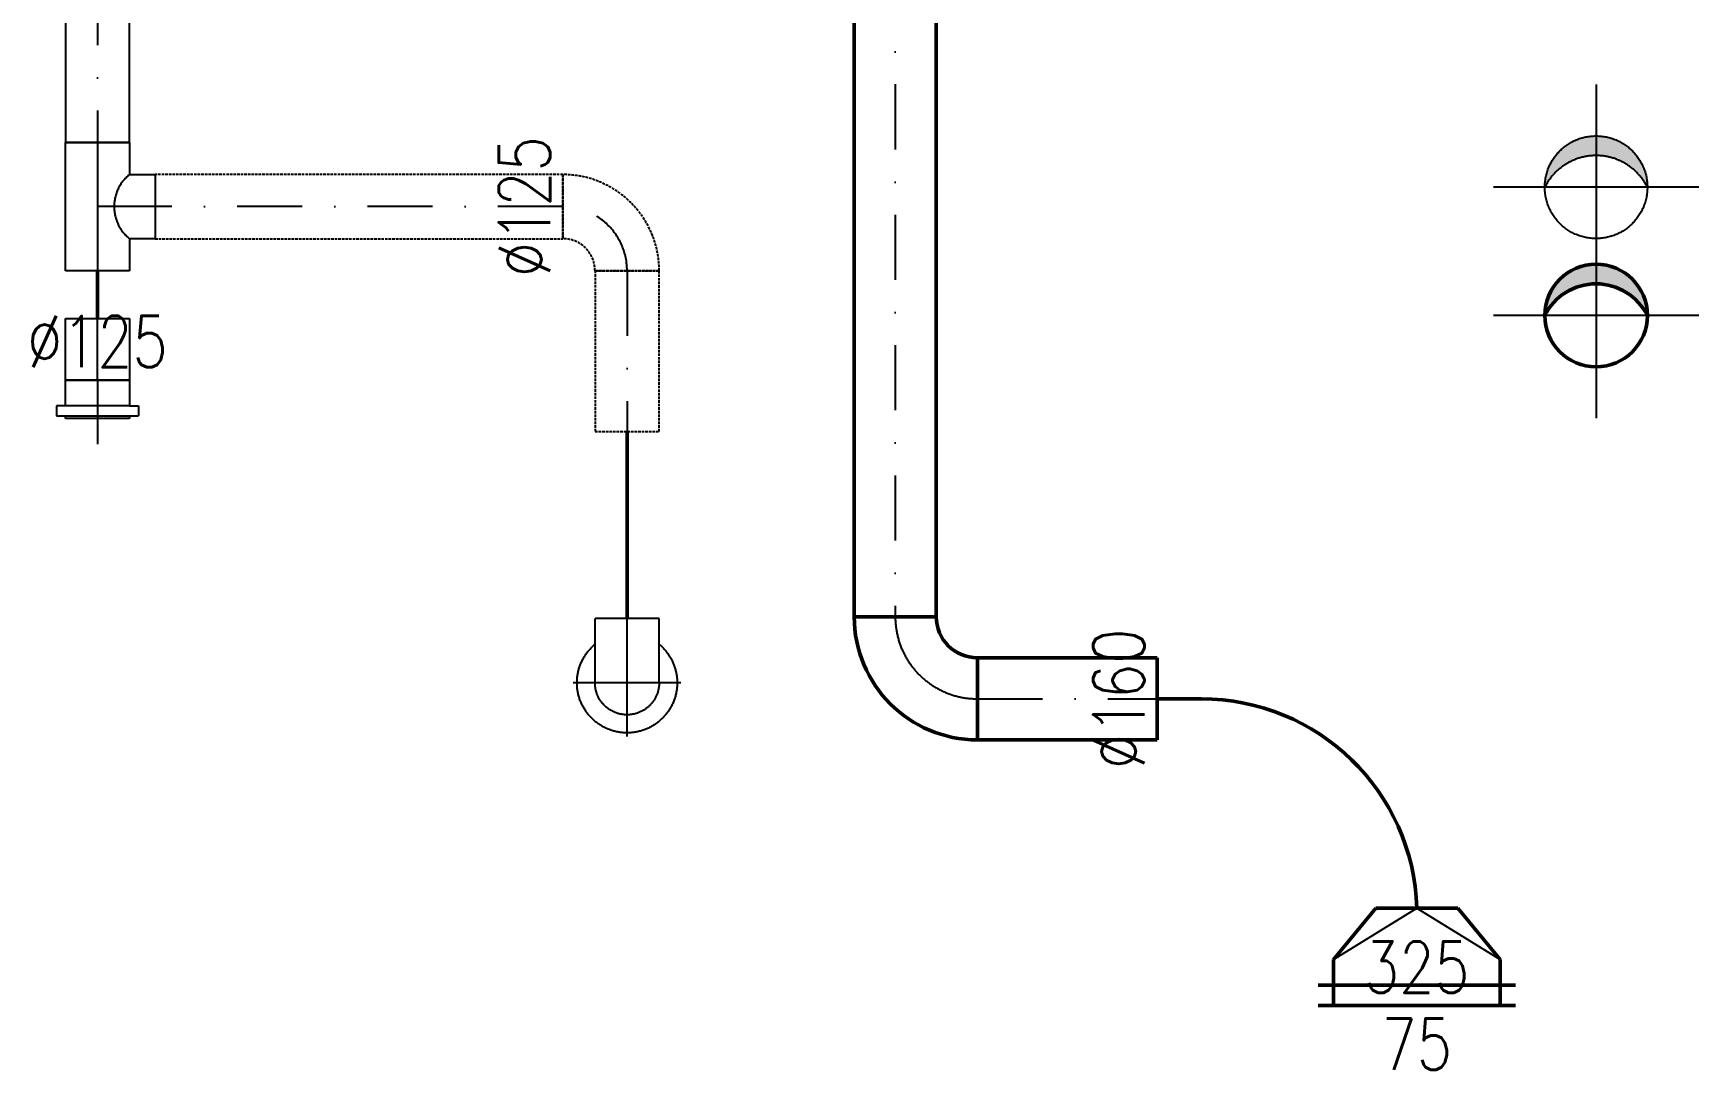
# Model space of a CAD drawing. Header units: millimetres. Extents: x -5302 to 21798, y 61761 to 66330.
# Drawn here: x -2073 to 1173, y 61986 to 64006 of the extents above; entities that cross this region are included whole.
import ezdxf
from ezdxf.enums import TextEntityAlignment as Align

# ---------------------------------------------------------------- set-up
doc = ezdxf.new("R2010")
doc.units = ezdxf.units.MM
doc.header["$LTSCALE"] = 10
for name, pattern in [('_aa', [1.4, 0.5, -0.2, 0.5, -0.2]), ('DASHDOT', [25.4, 12.7, -6.35, 0, -6.35]), ('DASHED', [19.05, 12.7, -6.35]), ('KOLEJE', [0])]:
    doc.linetypes.add(name, pattern=pattern)
doc.layers.get('0').update_dxf_attribs({"color": 3})
for name, color, linetype, lineweight in [('V-flexo_osy', 3, 'KOLEJE', 50), ('V-objekty', 3, 'Continuous', 50), ('V-tvarovky', 3, 'Continuous', 50)]:
    doc.layers.add(name, color=color, linetype=linetype, lineweight=lineweight)
for name, color, linetype in [('V-objekty-popis', 3, 'Continuous'), ('V-tvarovky-popis', 3, 'Continuous'), ('VZT_EXHAUST', 3, '_aa'), ('VZT_EXHAUST-popis', 3, 'Continuous')]:
    doc.layers.add(name, color=color, linetype=linetype)
doc.styles.get("Standard").update_dxf_attribs({"font": 'simplex.shx', "width": 0.8})
doc.linetypes.add('KOLEJE_2', pattern='A,2,[141,CADKON.SHX,S=3,R=0,X=0,Y=0],1.5', length=3.5)

# ---------------------------------------------------------------- blocks, each defined once
blk = doc.blocks.new('*U76', base_point=(162.5, 40))
at = {"color": 0, "linetype": 'ByBlock', "lineweight": -2, "ltscale": 2000}
for points in [[(0, 0), (325, 0), (325, 40), (0, 40), (0, 0)], [(0, 0), (-30, 0)], [(325, 0), (355, 0)]]:
    blk.add_lwpolyline(points, dxfattribs=at)
blk = doc.blocks.new('*U77')
at = {"color": 0, "linetype": 'ByBlock', "lineweight": -2, "ltscale": 2000}
for p, q in [((0, 162.5), (0, 192.5)), ((50, 162.5), (0, 162.5)), ((0, 162.5), (0, 162.5)), ((0, 162.5), (0, -162.5)), ((50, 162.5), (150, 80)), ((150, 80), (150, 80)), ((150, 80), (150, -80)), ((150, 80), (150, 80)), ((150, -80), (50, -162.5)), ((150, -80), (150, -80)), ((150, -80), (150, -80)), ((50, -162.5), (0, -162.5)), ((0, -162.5), (0, -192.5)), ((0, -162.5), (0, -162.5))]:
    blk.add_line(p, q, dxfattribs=at)
at = {"color": 2, "linetype": 'DASHDOT', "lineweight": 25, "ltscale": 2000}
for p, q in [((50, 162.5), (150, 0)), ((150, 0), (50, -162.5))]:
    blk.add_line(p, q, dxfattribs=at)
blk = doc.blocks.new('*U99', base_point=(-125, 0))
at = {"color": 0, "linetype": 'ByBlock', "lineweight": -2, "ltscale": 2000}
for p, q in [((-62.5, 112.5), (62.5, 112.5)), ((-62.5, 62.5), (-62.5, 112.5)), ((62.5, 112.5), (62.5, 62.5)), ((-125, 62.5), (-62.5, 62.5)), ((-125, 62.5), (-125, -62.5)), ((62.5, 62.5), (125, 62.5)), ((125, 62.5), (125, -62.5)), ((125, -62.5), (-125, -62.5))]:
    blk.add_line(p, q, dxfattribs=at)
at = {"color": 2, "linetype": 'DASHDOT', "lineweight": 25, "ltscale": 2000}
for p, q in [((0, 112.5), (0, 0)), ((-125, 0), (125, 0))]:
    blk.add_line(p, q, dxfattribs=at)
at = {"color": 0, "linetype": 'ByBlock', "lineweight": -2, "ltscale": 2000}
blk.add_arc((0, 112.5), 80, 218.6598, 321.3402, dxfattribs=at)
blk = doc.blocks.new('*U100', base_point=(0, 20))
at = {"color": 2, "linetype": 'DASHED', "lineweight": 25, "ltscale": 2000}
blk.add_line((0, 70), (0, -55), dxfattribs=at)
at = {"color": 0, "linetype": 'ByBlock', "lineweight": -2, "ltscale": 2000}
for p, q in [((-62.5, 20), (-80, 20)), ((-80, 20), (-80, 0)), ((80, 0), (-80, 0)), ((62.5, 20), (80, 20)), ((80, 20), (80, 0))]:
    blk.add_line(p, q, dxfattribs=at)
blk.add_lwpolyline([(-62.5, 20), (62.5, 20), (62.5, 70), (-62.5, 70)], close=True, dxfattribs=at)
for points in [[(-62.5, 0), (-62.5, -5)], [(-62.5, -5), (62.5, -5), (62.5, 0)]]:
    blk.add_lwpolyline(points, dxfattribs=at)
blk = doc.blocks.new('*U102', base_point=(120, 0))
at = {"color": 0, "linetype": 'ByBlock', "lineweight": -2, "ltscale": 2000}
for p, q in [((0, 125), (0, 0)), ((120, 125), (0, 125)), ((120, 0), (120, 125)), ((0, 0), (120, 0))]:
    blk.add_line(p, q, dxfattribs=at)
at = {"color": 2, "linetype": 'DASHDOT', "lineweight": 25, "ltscale": 2000}
blk.add_line((0, 62.5), (120, 62.5), dxfattribs=at)
blk = doc.blocks.new('*U104', base_point=(160, 0))
at = {"color": 0, "lineweight": -2, "ltscale": 2000}
for p, q in [((0, 240), (0, 80)), ((0, 240), (0, 240)), ((0, 80), (0, 80)), ((80, 0), (240, 0)), ((80, 0), (80, 0)), ((240, 0), (240, 0))]:
    blk.add_line(p, q, dxfattribs=at)
at = {"color": 2, "linetype": 'DASHDOT', "lineweight": 25, "ltscale": 2000}
for p, q in [((0, 160), (0, 160)), ((160, 0), (160, 0))]:
    blk.add_line(p, q, dxfattribs=at)
at = {"color": 0, "lineweight": -2, "ltscale": 2000}
for radius in [240, 80]:
    blk.add_arc((0, 0), radius, 0, 90, dxfattribs=at)
at = {"color": 2, "linetype": 'DASHDOT', "lineweight": 25, "ltscale": 2000}
blk.add_arc((0, 0), 160, 0, 90, dxfattribs=at)
blk = doc.blocks.new('*U106')
at = {"linetype": 'ByBlock', "lineweight": -2, "ltscale": 2000}
blk.add_hatch(color=0, dxfattribs=at).paths.add_polyline_path([(0, 100, 0.414214), (-100, 0, 0.414214), (0, -100, -0.618034)])
at = {"color": 2, "linetype": 'DASHDOT', "lineweight": 25, "ltscale": 2000}
for p, q in [((0, 200), (0, -200)), ((-200, 0), (200, 0))]:
    blk.add_line(p, q, dxfattribs=at)
at = {"color": 0, "linetype": 'ByBlock', "lineweight": -2, "ltscale": 2000}
blk.add_circle((0, 0), 100, dxfattribs=at)
blk.add_arc((50, 0), 111.8, 116.5651, 243.4349, dxfattribs=at)
blk = doc.blocks.new('*U107')
at = {"linetype": 'ByBlock', "lineweight": -2, "ltscale": 2000}
blk.add_hatch(color=0, dxfattribs=at).paths.add_polyline_path([(0, 100, 0.414214), (-100, 0, 0.414214), (0, -100, -0.618034)])
at = {"color": 2, "linetype": 'DASHDOT', "lineweight": 25, "ltscale": 2000}
for p, q in [((0, 200), (0, -200)), ((-200, 0), (200, 0))]:
    blk.add_line(p, q, dxfattribs=at)
at = {"color": 0, "linetype": 'ByBlock', "lineweight": -2, "ltscale": 2000}
blk.add_circle((0, 0), 100, dxfattribs=at)
blk.add_arc((50, 0), 111.8, 116.5651, 243.4349, dxfattribs=at)
blk = doc.blocks.new('*U103')
at = {"color": 2, "linetype": 'DASHDOT', "lineweight": 25, "ltscale": 2000}
for p, q in [((0, 105), (0, -105)), ((-105, 0), (0, 0))]:
    blk.add_line(p, q, dxfattribs=at)
at = {"color": 0, "linetype": 'ByBlock', "lineweight": -2, "ltscale": 2000}
for p, q in [((0, 62.5), (125, 62.5)), ((125, 62.5), (125, -62.5)), ((0, -62.5), (125, -62.5))]:
    blk.add_line(p, q, dxfattribs=at)
at = {"color": 2, "linetype": 'KOLEJE', "lineweight": 25, "ltscale": 2000}
blk.add_lwpolyline([(0, 0), (125, 0)], dxfattribs=at)
at = {"color": 0, "linetype": 'ByBlock', "lineweight": -2, "ltscale": 2000}
for radius, start, end in [(97.6, 39.8056, 320.1944), (62.5, 90, 270)]:
    blk.add_arc((0, 0), radius, start, end, dxfattribs=at)
blk = doc.blocks.new('*U183', base_point=(125, 0))
at = {"color": 0, "lineweight": -2}
for p, q in [((0, 187.5), (0, 62.5)), ((0, 187.5), (0, 187.5)), ((0, 62.5), (0, 62.5)), ((62.5, 0), (187.5, 0)), ((62.5, 0), (62.5, 0)), ((187.5, 0), (187.5, 0))]:
    blk.add_line(p, q, dxfattribs=at)
at = {"color": 2, "linetype": 'DASHDOT', "lineweight": 25}
for p, q in [((0, 125), (0, 125)), ((125, 0), (125, 0))]:
    blk.add_line(p, q, dxfattribs=at)
at = {"color": 0, "lineweight": -2}
for radius in [187.5, 62.5]:
    blk.add_arc((0, 0), radius, 0, 90, dxfattribs=at)
at = {"color": 2, "linetype": 'DASHDOT', "lineweight": 25}
blk.add_arc((0, 0), 125, 0, 90, dxfattribs=at)
blk = doc.blocks.new('*U184', base_point=(313.18, 62.5))
at = {"color": 0, "linetype": 'ByBlock', "lineweight": -2}
for p, q in [((0, 125), (0, 0)), ((313.18, 125), (0, 125)), ((313.18, 0), (313.18, 125)), ((0, 0), (313.18, 0))]:
    blk.add_line(p, q, dxfattribs=at)
at = {"color": 2, "linetype": 'DASHDOT', "lineweight": 25}
blk.add_line((0, 62.5), (313.18, 62.5), dxfattribs=at)
blk = doc.blocks.new('*U185', base_point=(794.76, 62.5))
at = {"color": 0, "linetype": 'ByBlock', "lineweight": -2}
for p, q in [((0, 125), (0, 0)), ((794.76, 125), (0, 125)), ((794.76, 0), (794.76, 125)), ((0, 0), (794.76, 0))]:
    blk.add_line(p, q, dxfattribs=at)
at = {"color": 2, "linetype": 'DASHDOT', "lineweight": 25}
blk.add_line((0, 62.5), (794.76, 62.5), dxfattribs=at)
blk = doc.blocks.new('*U186', base_point=(0, 125))
at = {"color": 0, "linetype": 'ByBlock', "lineweight": -2, "ltscale": 2000}
for p, q in [((0, 125), (0, 0)), ((316.38, 125), (0, 125)), ((316.38, 0), (316.38, 125)), ((0, 0), (316.38, 0))]:
    blk.add_line(p, q, dxfattribs=at)
at = {"color": 2, "linetype": 'DASHDOT', "lineweight": 25}
blk.add_line((0, 62.5), (316.38, 62.5), dxfattribs=at)
blk = doc.blocks.new('*U194')
at = {"color": 0, "linetype": 'ByBlock', "lineweight": -2, "ltscale": 2000}
for p, q in [((0, 160), (0, 0)), ((350.58, 160), (0, 160)), ((350.58, 0), (350.58, 160)), ((0, 0), (350.58, 0))]:
    blk.add_line(p, q, dxfattribs=at)
at = {"color": 2, "linetype": 'DASHDOT', "lineweight": 25}
blk.add_line((0, 80), (350.58, 80), dxfattribs=at)
blk = doc.blocks.new('*U235', base_point=(0, 80))
at = {"color": 0, "linetype": 'ByBlock', "lineweight": -2, "ltscale": 2000}
for p, q in [((0, 160), (0, 0)), ((1800, 160), (0, 160)), ((1800, 0), (1800, 160)), ((0, 0), (1800, 0))]:
    blk.add_line(p, q, dxfattribs=at)
at = {"color": 2, "linetype": 'DASHDOT', "lineweight": 25}
blk.add_line((0, 80), (1800, 80), dxfattribs=at)

msp = doc.modelspace()

# ---------------------------------------------------------------- linework, layer by layer
at = {"layer": 'V-flexo_osy', "linetype": 'KOLEJE_2', "ltscale": 2}
for points in [[(-1947.7, 63542.9), (-1947.7, 63449.9)], [(-915.4, 62864.9), (-915.4, 63229.8)]]:
    msp.add_lwpolyline(points, dxfattribs=at)
msp.add_lwpolyline([(117.9, 62708.6), (203.7, 62708.6, -0.405584), (623.8, 62300.7, 0.22001)], format="xyb", dxfattribs=at)

# ---------------------------------------------------------------- block references
at = {"layer": 'V-objekty', "ltscale": 2000, "rotation": 89.99999999999912}
msp.add_blockref('*U77', (623.8, 62150.7), dxfattribs=at)
at = {"layer": 'V-objekty', "ltscale": 2000}
msp.add_blockref('*U76', (623.8, 62150.7), dxfattribs=at)
at = {"layer": 'V-tvarovky', "ltscale": 2000, "xscale": -1, "rotation": 89.99999999999775}
msp.add_blockref('*U235', (-392.7, 64668.6), dxfattribs=at)
at = {"layer": 'V-tvarovky', "ltscale": 2000}
for name, p, rotation in [('*U107', (973.2, 63455.7), 270), ('*U104', (-392.7, 62868.6), 179.9999999999984)]:
    msp.add_blockref(name, p, dxfattribs=dict(at, rotation=rotation))
msp.add_blockref('*U194', (-232.7, 62628.6), dxfattribs=at)
at = {"layer": 'VZT_EXHAUST', "ltscale": 2000}
for name, p, rotation in [('*U186', (-1885.2, 64109.3), 269.9999999999984), ('*U99', (-1947.7, 63792.9), 270.0000000000018), ('*U185', (-1835.2, 63667.9), 180), ('*U184', (-915.4, 63229.8), 270)]:
    msp.add_blockref(name, p, dxfattribs=dict(at, rotation=rotation))
at = {"layer": 'VZT_EXHAUST', "ltscale": 200, "rotation": 270.0000000000009}
msp.add_blockref('*U106', (973.2, 63705.7), dxfattribs=at)
at = {"layer": 'VZT_EXHAUST', "ltscale": 2000}
msp.add_blockref('*U183', (-915.4, 63542.9), dxfattribs=at)
at = {"layer": 'VZT_EXHAUST', "ltscale": 2000, "xscale": -1, "rotation": 269.9999999999994}
msp.add_blockref('*U102', (-2010.2, 63449.9), dxfattribs=at)
at = {"layer": 'VZT_EXHAUST', "ltscale": 200, "xscale": -1}
msp.add_blockref('*U100', (-1947.7, 63279.9), dxfattribs=at)
at = {"layer": 'VZT_EXHAUST', "ltscale": 200, "xscale": -1, "rotation": 269.9999999999919}
msp.add_blockref('*U103', (-915.4, 62739.9), dxfattribs=at)

# ---------------------------------------------------------------- texts
at = {"layer": 'V-objekty-popis', "color": 3, "width": 0.8}
msp.add_text('325', height=100, dxfattribs=at).set_placement((623.8, 62135.7), align=Align.CENTER)
msp.add_text('75', height=100, dxfattribs=at).set_placement((623.8, 62085.7), align=Align.TOP_CENTER)
at = {"layer": 'V-tvarovky-popis', "color": 3, "width": 0.8}
msp.add_text('%%c160', height=100, rotation=90, dxfattribs=at).set_placement((92.9, 62708.6), align=Align.CENTER)
at = {"layer": 'VZT_EXHAUST-popis', "color": 3, "width": 0.8}
for rotation, p in [(90, (-1065.4, 63667.9)), (360, (-1947.7, 63354.9))]:
    msp.add_text('%%c125', height=100, rotation=rotation, dxfattribs=at).set_placement(p, align=Align.CENTER)

doc.saveas('drawing.dxf')
